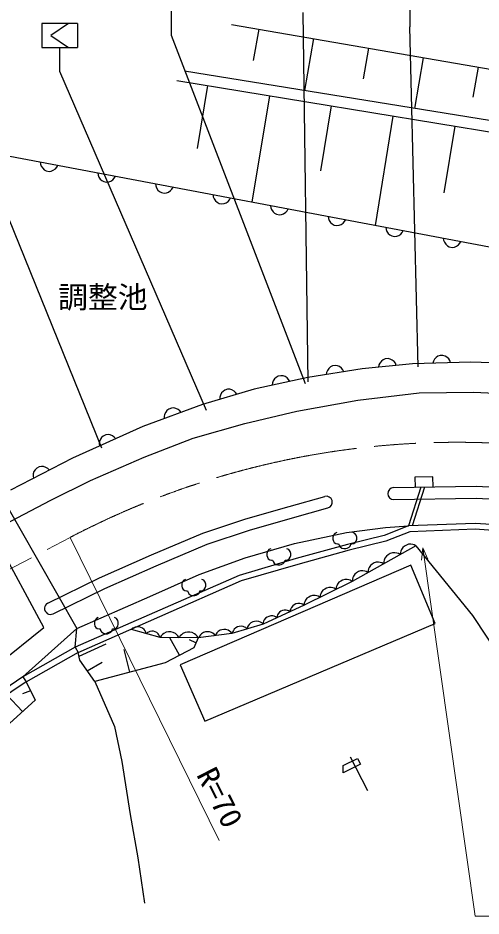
# Model space of a CAD drawing. Units: millimetres, scale not verified. Extents: x 40000 to 680000, y 20000 to 380000.
# Drawn here: x 349250 to 388075, y 263332 to 338600 of the extents above; entities that cross this region are included whole.
import ezdxf
from ezdxf.enums import TextEntityAlignment as Align

# ---------------------------------------------------------------- set-up
doc = ezdxf.new("R2010")
doc.units = ezdxf.units.MM
doc.header["$LTSCALE"] = 1000
doc.linetypes.add('CHAIN', pattern=[18.5, 12, -1.5, 3.5, -1.5])
for name, color, linetype, lineweight in [('M-BGD', 7, 'Continuous', 25), ('M-BGD-EXST', 7, 'Continuous', 25), ('M-BMK', 2, 'CHAIN', 13), ('M-STR-HTXT', 7, 'Continuous', 13), ('M-STR-STR1', 1, 'Continuous', 25), ('M-STR-STRC', 7, 'Continuous', 25)]:
    doc.layers.add(name, color=color, linetype=linetype, lineweight=lineweight)
doc.layers.add('M-BMK-HTXT', color=7, linetype='Continuous')
doc.styles.add('ＭＳ ゴシック', font='')
doc.styles.get('ＭＳ ゴシック').set_extended_font_data('MS Gothic')

msp = doc.modelspace()

# ---------------------------------------------------------------- linework, layer by layer
at = {"layer": 'M-BGD'}
for p, q in [((367140, 338064), (399320, 332477)), ((369438, 337665), (368979, 335022)), ((374035, 336867), (373279, 332513)), ((378632, 336069), (378184, 333487)), ((383230, 335271), (382492, 331020)), ((387827, 334472), (387389, 331953)), ((399027, 328340), (363203, 334145)), ((362558, 333352), (398829, 327397)), ((365148, 332926), (364283, 327652)), ((370330, 332076), (368866, 323157)), ((375512, 331225), (374620, 325797)), ((380693, 330374), (379187, 321199)), ((385875, 329524), (384958, 323942)), ((344617, 327752), (407373, 315922)), ((351121, 326526), (351147, 326338)), ((351147, 326338), (351207, 326174)), ((351207, 326174), (351327, 325998)), ((351327, 325998), (351458, 325882)), ((352211, 325832), (352387, 325951)), ((352387, 325951), (352503, 326082)), ((352503, 326082), (352595, 326248)), ((351458, 325882), (351623, 325790)), ((351623, 325790), (351859, 325745)), ((351859, 325745), (352047, 325771)), ((352047, 325771), (352211, 325832)), ((355948, 325616), (355974, 325428)), ((355974, 325428), (356035, 325264)), ((356035, 325264), (356154, 325088)), ((357214, 325041), (357330, 325172)), ((357330, 325172), (357422, 325338)), ((356154, 325088), (356285, 324972)), ((356285, 324972), (356451, 324880)), ((356451, 324880), (356687, 324835)), ((356687, 324835), (356875, 324861)), ((356875, 324861), (357039, 324922)), ((357039, 324922), (357214, 325041)), ((360776, 324706), (360801, 324518)), ((360801, 324518), (360862, 324354)), ((362157, 324262), (362250, 324428)), ((360862, 324354), (360982, 324178)), ((360982, 324178), (361112, 324062)), ((361112, 324062), (361278, 323970)), ((361278, 323970), (361514, 323925)), ((361514, 323925), (361702, 323951)), ((361702, 323951), (361866, 324012)), ((361866, 324012), (362041, 324131)), ((362041, 324131), (362157, 324262)), ((365603, 323796), (365629, 323608)), ((365629, 323608), (365689, 323444)), ((365689, 323444), (365809, 323268)), ((365809, 323268), (365940, 323152)), ((365940, 323152), (366106, 323060)), ((366106, 323060), (366341, 323015)), ((366341, 323015), (366529, 323041)), ((366529, 323041), (366693, 323102)), ((366693, 323102), (366869, 323221)), ((366869, 323221), (366985, 323352)), ((366985, 323352), (367077, 323518)), ((370430, 322886), (370456, 322698)), ((370456, 322698), (370517, 322534)), ((370517, 322534), (370636, 322358)), ((370636, 322358), (370767, 322242)), ((370767, 322242), (370933, 322150)), ((370933, 322150), (371169, 322105)), ((371357, 322131), (371521, 322192)), ((371521, 322192), (371696, 322311)), ((371696, 322311), (371812, 322442)), ((371812, 322442), (371905, 322608)), ((371169, 322105), (371357, 322131)), ((375258, 321976), (375283, 321788)), ((375283, 321788), (375344, 321623)), ((375344, 321623), (375464, 321448)), ((375464, 321448), (375594, 321332)), ((376348, 321282), (376523, 321401)), ((376523, 321401), (376640, 321532)), ((376640, 321532), (376732, 321698)), ((375594, 321332), (375760, 321240)), ((375760, 321240), (375996, 321195)), ((375996, 321195), (376184, 321221)), ((376184, 321221), (376348, 321282)), ((380085, 321066), (380111, 320878)), ((380111, 320878), (380171, 320713)), ((380171, 320713), (380291, 320538)), ((381467, 320622), (381559, 320788)), ((380291, 320538), (380422, 320422)), ((380422, 320422), (380588, 320330)), ((380588, 320330), (380823, 320285)), ((380823, 320285), (381011, 320311)), ((381011, 320311), (381176, 320372)), ((381176, 320372), (381351, 320491)), ((381351, 320491), (381467, 320622)), ((384913, 320156), (384938, 319968)), ((384938, 319968), (384999, 319803)), ((384999, 319803), (385118, 319628)), ((385118, 319628), (385249, 319512)), ((385249, 319512), (385415, 319420)), ((385415, 319420), (385651, 319375)), ((385651, 319375), (385839, 319401)), ((385839, 319401), (386003, 319462)), ((386003, 319462), (386178, 319581)), ((386178, 319581), (386294, 319712)), ((386294, 319712), (386387, 319878)), ((384312, 310155), (384166, 310001)), ((384459, 310249), (384312, 310155)), ((384637, 310314), (384459, 310249)), ((384877, 310321), (384637, 310314)), ((385059, 310266), (384877, 310321)), ((385211, 310180), (385059, 310266)), ((385366, 310035), (385211, 310180)), ((375614, 309436), (375446, 309348)), ((375851, 309474), (375614, 309436)), ((376038, 309443), (375851, 309474)), ((376201, 309379), (376038, 309443)), ((376373, 309254), (376201, 309379)), ((382326, 309618), (378121, 309203)), ((379519, 309522), (379477, 309337)), ((379594, 309680), (379519, 309522)), ((379728, 309844), (379594, 309680)), ((379869, 309948), (379728, 309844)), ((380042, 310026), (379869, 309948)), ((380281, 310049), (380042, 310026)), ((380466, 310007), (380281, 310049)), ((380624, 309932), (380466, 310007)), ((380788, 309798), (380624, 309932)), ((380892, 309658), (380788, 309798)), ((380970, 309484), (380892, 309658)), ((387224, 309757), (382326, 309618)), ((384080, 309848), (384025, 309667)), ((384166, 310001), (384080, 309848)), ((385460, 309887), (385366, 310035)), ((385525, 309709), (385460, 309887)), ((393186, 309526), (387224, 309757)), ((371288, 308619), (371054, 308568)), ((371477, 308599), (371288, 308619)), ((371643, 308542), (371477, 308599)), ((378121, 309203), (373546, 308463)), ((375123, 308900), (375093, 308713)), ((375188, 309063), (375123, 308900)), ((375312, 309235), (375188, 309063)), ((375446, 309348), (375312, 309235)), ((376486, 309121), (376373, 309254)), ((376574, 308953), (376486, 309121)), ((373546, 308463), (369063, 307493)), ((370592, 308008), (370571, 307819)), ((370648, 308174), (370592, 308008)), ((370763, 308352), (370648, 308174)), ((370891, 308472), (370763, 308352)), ((371054, 308568), (370891, 308472)), ((371821, 308427), (371643, 308542)), ((371941, 308300), (371821, 308427)), ((372037, 308137), (371941, 308300)), ((369063, 307493), (364719, 306199)), ((366323, 307177), (366222, 306991)), ((366441, 307306), (366323, 307177)), ((366596, 307415), (366441, 307306)), ((366826, 307484), (366596, 307415)), ((367016, 307478), (366826, 307484)), ((367185, 307434), (367016, 307478)), ((367372, 307333), (367185, 307434)), ((367501, 307215), (367372, 307333)), ((367610, 307060), (367501, 307215)), ((377731, 306565), (382892, 307182)), ((382892, 307182), (387472, 307234)), ((387472, 307234), (393442, 306925)), ((366178, 306821), (366172, 306632)), ((366222, 306991), (366178, 306821)), ((372636, 305638), (377731, 306565)), ((364719, 306199), (359728, 304350)), ((361744, 305705), (361635, 305568)), ((361892, 305824), (361744, 305705)), ((362117, 305907), (361892, 305824)), ((362307, 305913), (362117, 305907)), ((362479, 305881), (362307, 305913)), ((362672, 305792), (362479, 305881)), ((362808, 305683), (362672, 305792)), ((362927, 305535), (362808, 305683)), ((368262, 304609), (372636, 305638)), ((361546, 305376), (361514, 305204)), ((361514, 305204), (361520, 305014)), ((361635, 305568), (361546, 305376)), ((359728, 304350), (353813, 301716)), ((363939, 303374), (368262, 304609)), ((356265, 303432), (356164, 303289)), ((356405, 303560), (356265, 303432)), ((356624, 303658), (356405, 303560)), ((356813, 303676), (356624, 303658)), ((356987, 303655), (356813, 303676)), ((357185, 303579), (356987, 303655)), ((357328, 303478), (357185, 303579)), ((357456, 303338), (357328, 303478)), ((359822, 301779), (363939, 303374)), ((356088, 303091), (356067, 302917)), ((356067, 302917), (356086, 302728)), ((356164, 303289), (356088, 303091)), ((353813, 301716), (348619, 299017)), ((355345, 299823), (359822, 301779)), ((350532, 300383), (350521, 300208)), ((350595, 300585), (350532, 300383)), ((350687, 300734), (350595, 300585)), ((350819, 300870), (350687, 300734)), ((351032, 300981), (350819, 300870)), ((351219, 301011), (351032, 300981)), ((351394, 301000), (351219, 301011)), ((351596, 300936), (351394, 301000)), ((351745, 300845), (351596, 300936)), ((351882, 300712), (351745, 300845)), ((350521, 300208), (350551, 300021)), ((352000, 298176), (355345, 299823)), ((384032, 300133), (382537, 300107)), ((382537, 300107), (382551, 299270)), ((384047, 299296), (384032, 300133)), ((380744, 299239), (387673, 299358)), ((383016, 299278), (381990, 296028)), ((383332, 299284), (382309, 296040)), ((382551, 299270), (384047, 299296)), ((387673, 299358), (394204, 299002)), ((317932, 280319), (352000, 298176)), ((371990, 297668), (374972, 298494)), ((380761, 298239), (387654, 298358)), ((387654, 298358), (394150, 298003)), ((368359, 296626), (371990, 297668)), ((372258, 296704), (375240, 297531)), ((364760, 295426), (368359, 296626)), ((368656, 295671), (372258, 296704)), ((376793, 295487), (380054, 295895)), ((381990, 296028), (379946, 295221)), ((380054, 295895), (381990, 296028)), ((387585, 296243), (381990, 296028)), ((391351, 295974), (387585, 296243)), ((360444, 293610), (364760, 295426)), ((365113, 294490), (368656, 295671)), ((372426, 294556), (376793, 295487)), ((375693, 295243), (375653, 295083)), ((375653, 295083), (375653, 294923)), ((375813, 295403), (375693, 295243)), ((375973, 295483), (375813, 295403)), ((379946, 295221), (376880, 294468)), ((377493, 295403), (377333, 295483)), ((377613, 295243), (377493, 295403)), ((377653, 295083), (377613, 295243)), ((377653, 294923), (377653, 295083)), ((382095, 295531), (380098, 294743)), ((387577, 295742), (382095, 295531)), ((391316, 295475), (387577, 295742)), ((360831, 292689), (365113, 294490)), ((368292, 293362), (372426, 294556)), ((376880, 294468), (372576, 293284)), ((375653, 294923), (375693, 294763)), ((375693, 294763), (375773, 294643)), ((375773, 294643), (375893, 294563)), ((375893, 294563), (376053, 294523)), ((376053, 294523), (376133, 294523)), ((376133, 294523), (376173, 294403)), ((376173, 294403), (376253, 294283)), ((380098, 294743), (377006, 293984)), ((377013, 294243), (377093, 294323)), ((377093, 294323), (377133, 294403)), ((377133, 294403), (377173, 294523)), ((377173, 294523), (377253, 294523)), ((377253, 294523), (377413, 294563)), ((382616, 294352), (377259, 291383)), ((377413, 294563), (377533, 294643)), ((377533, 294643), (377613, 294763)), ((377613, 294763), (377653, 294923)), ((381663, 294338), (381520, 294225)), ((381820, 294426), (381663, 294338)), ((381992, 294487), (381820, 294426)), ((382193, 294495), (381992, 294487)), ((382342, 294475), (382193, 294495)), ((382464, 294440), (382342, 294475)), ((382616, 294352), (382464, 294440)), ((382616, 294352), (387354, 288512)), ((356098, 291676), (360444, 293610)), ((370160, 293879), (370120, 293719)), ((370120, 293719), (370120, 293559)), ((370120, 293559), (370160, 293399)), ((370280, 294039), (370160, 293879)), ((370440, 294119), (370280, 294039)), ((371960, 294039), (371800, 294119)), ((372080, 293879), (371960, 294039)), ((372120, 293719), (372080, 293879)), ((372080, 293399), (372120, 293559)), ((372120, 293559), (372120, 293719)), ((377006, 293984), (372716, 292804)), ((376253, 294283), (376413, 294163)), ((376413, 294163), (376573, 294123)), ((376573, 294123), (376733, 294123)), ((376733, 294123), (376853, 294163)), ((376853, 294163), (377013, 294243)), ((380287, 293610), (380135, 293489)), ((380455, 293703), (380287, 293610)), ((380639, 293768), (380455, 293703)), ((380853, 293777), (380639, 293768)), ((381012, 293756), (380853, 293777)), ((381142, 293718), (381012, 293756)), ((381304, 293625), (381142, 293718)), ((381310, 293800), (381304, 293625)), ((381345, 293922), (381310, 293800)), ((381406, 294059), (381345, 293922)), ((381520, 294225), (381406, 294059)), ((364449, 291965), (368292, 293362)), ((372576, 293284), (367788, 291885)), ((372716, 292804), (367959, 291414)), ((370160, 293399), (370240, 293279)), ((370240, 293279), (370360, 293199)), ((370360, 293199), (370520, 293159)), ((370520, 293159), (370600, 293159)), ((370600, 293159), (370640, 293039)), ((370640, 293039), (370720, 292919)), ((370720, 292919), (370880, 292799)), ((370880, 292799), (371040, 292759)), ((371200, 292759), (371320, 292799)), ((371320, 292799), (371480, 292879)), ((371480, 292879), (371560, 292959)), ((371560, 292959), (371600, 293039)), ((371600, 293039), (371640, 293159)), ((371640, 293159), (371720, 293159)), ((371720, 293159), (371880, 293199)), ((371880, 293199), (372000, 293279)), ((372000, 293279), (372080, 293399)), ((378951, 292835), (378809, 292722)), ((379109, 292923), (378951, 292835)), ((379281, 292984), (379109, 292923)), ((379482, 292992), (379281, 292984)), ((379631, 292972), (379482, 292992)), ((379753, 292937), (379631, 292972)), ((379904, 292849), (379753, 292937)), ((379911, 293036), (379904, 292849)), ((379948, 293166), (379911, 293036)), ((380014, 293312), (379948, 293166)), ((380135, 293489), (380014, 293312)), ((356521, 290770), (360831, 292689)), ((382190, 292741), (362859, 284386)), ((371040, 292759), (371200, 292759)), ((377640, 292108), (377497, 291995)), ((377797, 292195), (377640, 292108)), ((377969, 292256), (377797, 292195)), ((378170, 292265), (377969, 292256)), ((378319, 292244), (378170, 292265)), ((378441, 292209), (378319, 292244)), ((378592, 292122), (378441, 292209)), ((378598, 292297), (378592, 292122)), ((378633, 292419), (378598, 292297)), ((378695, 292556), (378633, 292419)), ((378809, 292722), (378695, 292556)), ((384236, 287843), (382190, 292741)), ((351761, 289563), (356098, 291676)), ((367788, 291885), (354056, 285860)), ((367959, 291414), (354257, 285402)), ((360315, 290102), (364449, 291965)), ((363029, 291308), (362989, 291148)), ((363149, 291468), (363029, 291308)), ((363309, 291548), (363149, 291468)), ((364829, 291468), (364669, 291548)), ((364949, 291308), (364829, 291468)), ((364989, 291148), (364949, 291308)), ((377259, 291383), (373241, 289374)), ((376159, 291302), (376038, 291141)), ((376306, 291409), (376159, 291302)), ((376467, 291490), (376306, 291409)), ((376642, 291544), (376467, 291490)), ((376843, 291544), (376642, 291544)), ((376991, 291517), (376843, 291544)), ((377111, 291476), (376991, 291517)), ((377259, 291383), (377111, 291476)), ((377286, 291569), (377281, 291395)), ((377322, 291692), (377286, 291569)), ((377383, 291829), (377322, 291692)), ((377497, 291995), (377383, 291829)), ((352199, 288664), (356521, 290770)), ((362989, 291148), (362989, 290988)), ((362989, 290988), (363029, 290828)), ((363029, 290828), (363109, 290708)), ((363109, 290708), (363229, 290628)), ((363229, 290628), (363389, 290588)), ((363389, 290588), (363469, 290588)), ((363469, 290588), (363509, 290468)), ((364469, 290468), (364509, 290588)), ((364509, 290588), (364589, 290588)), ((364589, 290588), (364749, 290628)), ((364749, 290628), (364869, 290708)), ((364869, 290708), (364949, 290828)), ((364949, 290828), (364989, 290988)), ((364989, 290988), (364989, 291148)), ((374817, 290631), (374696, 290470)), ((374965, 290739), (374817, 290631)), ((375126, 290819), (374965, 290739)), ((375300, 290873), (375126, 290819)), ((375501, 290873), (375300, 290873)), ((375649, 290846), (375501, 290873)), ((375770, 290806), (375649, 290846)), ((375917, 290712), (375770, 290806)), ((375931, 290886), (375917, 290712)), ((375971, 291007), (375931, 290886)), ((376038, 291141), (375971, 291007)), ((354177, 287420), (360315, 290102)), ((363509, 290468), (363589, 290348)), ((363589, 290348), (363749, 290228)), ((363749, 290228), (363909, 290188)), ((363909, 290188), (364069, 290188)), ((364069, 290188), (364189, 290228)), ((364189, 290228), (364349, 290308)), ((364349, 290308), (364429, 290388)), ((364429, 290388), (364469, 290468)), ((373355, 289799), (373288, 289665)), ((373475, 289960), (373355, 289799)), ((373623, 290068), (373475, 289960)), ((373784, 290148), (373623, 290068)), ((373958, 290202), (373784, 290148)), ((374160, 290202), (373958, 290202)), ((374307, 290175), (374160, 290202)), ((374428, 290135), (374307, 290175)), ((374576, 290041), (374428, 290135)), ((374589, 290215), (374576, 290041)), ((374629, 290336), (374589, 290215)), ((374696, 290470), (374629, 290336)), ((373241, 289374), (369806, 287802)), ((372115, 289087), (372076, 288983)), ((372177, 289201), (372115, 289087)), ((372286, 289337), (372177, 289201)), ((372417, 289425), (372286, 289337)), ((372559, 289490), (372417, 289425)), ((372712, 289532), (372559, 289490)), ((372886, 289526), (372712, 289532)), ((373013, 289498), (372886, 289526)), ((373116, 289460), (373013, 289498)), ((373241, 289374), (373116, 289460)), ((373247, 289544), (373234, 289370)), ((373288, 289665), (373247, 289544)), ((355984, 288353), (355824, 288273)), ((357504, 288273), (357344, 288353)), ((370013, 288297), (369903, 288161)), ((370144, 288385), (370013, 288297)), ((370286, 288450), (370144, 288385)), ((370438, 288491), (370286, 288450)), ((370613, 288485), (370438, 288491)), ((370740, 288458), (370613, 288485)), ((370843, 288419), (370740, 288458)), ((370968, 288333), (370843, 288419)), ((370984, 288473), (370968, 288333)), ((371019, 288568), (370984, 288473)), ((371076, 288673), (371019, 288568)), ((371177, 288799), (371076, 288673)), ((371298, 288881), (371177, 288799)), ((371429, 288940), (371298, 288881)), ((371570, 288979), (371429, 288940)), ((371731, 288973), (371570, 288979)), ((371848, 288947), (371731, 288973)), ((371944, 288912), (371848, 288947)), ((372059, 288833), (371944, 288912)), ((372076, 288983), (372059, 288833)), ((387354, 288512), (390523, 283730)), ((345000, 282368), (351433, 287528)), ((355704, 288113), (355664, 287953)), ((355664, 287953), (355664, 287793)), ((355664, 287793), (355704, 287633)), ((355824, 288273), (355704, 288113)), ((355704, 287633), (355784, 287513)), ((357624, 288113), (357504, 288273)), ((357544, 287513), (357624, 287633)), ((357664, 287953), (357624, 288113)), ((357624, 287633), (357664, 287793)), ((357664, 287793), (357664, 287953)), ((359080, 287547), (358959, 287500)), ((359251, 287580), (359080, 287547)), ((359409, 287562), (359251, 287580)), ((359559, 287520), (359409, 287562)), ((364916, 279666), (384236, 287843)), ((369806, 287802), (367186, 287016)), ((367656, 287564), (367514, 287494)), ((367805, 287609), (367656, 287564)), ((367962, 287629), (367805, 287609)), ((368134, 287599), (367962, 287629)), ((368256, 287554), (368134, 287599)), ((368353, 287501), (368256, 287554)), ((368505, 287558), (368465, 287399)), ((368562, 287662), (368505, 287558)), ((368645, 287775), (368562, 287662)), ((368782, 287904), (368645, 287775)), ((368934, 287979), (368782, 287904)), ((369095, 288027), (368934, 287979)), ((369264, 288048), (369095, 288027)), ((369449, 288016), (369264, 288048)), ((369581, 287968), (369449, 288016)), ((369685, 287912), (369581, 287968)), ((369806, 287802), (369685, 287912)), ((369803, 287943), (369786, 287792)), ((369841, 288047), (369803, 287943)), ((369903, 288161), (369841, 288047)), ((354177, 287420), (349664, 283373)), ((354056, 285860), (354177, 287420)), ((355784, 287513), (355904, 287433)), ((355904, 287433), (356064, 287393)), ((356064, 287393), (356144, 287393)), ((356144, 287393), (356184, 287273)), ((356184, 287273), (356264, 287153)), ((356264, 287153), (356424, 287033)), ((356424, 287033), (356584, 286993)), ((356584, 286993), (356744, 286993)), ((356744, 286993), (356864, 287033)), ((356864, 287033), (357024, 287113)), ((357024, 287113), (357104, 287193)), ((357104, 287193), (357144, 287273)), ((357144, 287273), (357184, 287393)), ((357184, 287393), (357264, 287393)), ((357264, 287393), (357424, 287433)), ((357424, 287433), (357544, 287513)), ((358863, 287446), (358752, 287341)), ((361160, 286666), (358772, 287336)), ((358959, 287500), (358863, 287446)), ((359702, 287453), (359559, 287520)), ((359831, 287336), (359702, 287453)), ((359910, 287233), (359831, 287336)), ((359964, 287137), (359910, 287233)), ((360004, 286990), (359964, 287137)), ((360106, 287086), (360004, 286990)), ((360195, 287136), (360106, 287086)), ((360307, 287180), (360195, 287136)), ((360465, 287210), (360307, 287180)), ((360610, 287194), (360465, 287210)), ((360748, 287156), (360610, 287194)), ((360881, 287094), (360748, 287156)), ((361000, 286985), (360881, 287094)), ((361073, 286890), (361000, 286985)), ((361123, 286801), (361073, 286890)), ((361160, 286666), (361123, 286801)), ((361260, 286825), (361162, 286666)), ((361356, 286921), (361260, 286825)), ((361485, 287015), (361356, 286921)), ((361678, 287110), (361485, 287015)), ((361870, 287140), (361678, 287110)), ((362062, 287138), (361870, 287140)), ((362254, 287104), (362062, 287138)), ((362445, 287007), (362254, 287104)), ((362572, 286909), (362445, 287007)), ((362667, 286813), (362572, 286909)), ((362762, 286652), (362667, 286813)), ((362859, 286811), (362762, 286652)), ((362956, 286906), (362859, 286811)), ((363085, 287001), (362956, 286906)), ((363278, 287095), (363085, 287001)), ((363470, 287125), (363278, 287095)), ((363662, 287124), (363470, 287125)), ((363854, 287090), (363662, 287124)), ((364045, 286992), (363854, 287090)), ((364172, 286895), (364045, 286992)), ((364267, 286798), (364172, 286895)), ((364362, 286637), (364267, 286798)), ((367186, 287016), (364362, 286637)), ((364475, 286794), (364411, 286644)), ((364547, 286888), (364475, 286794)), ((364647, 286986), (364547, 286888)), ((364803, 287092), (364647, 286986)), ((364965, 287142), (364803, 287092)), ((365132, 287164), (364965, 287142)), ((365302, 287159), (365132, 287164)), ((365480, 287098), (365302, 287159)), ((365602, 287029), (365480, 287098)), ((365696, 286957), (365602, 287029)), ((365798, 286830), (365696, 286957)), ((365863, 286980), (365798, 286830)), ((365935, 287074), (365863, 286980)), ((366035, 287172), (365935, 287074)), ((366190, 287278), (366035, 287172)), ((366353, 287328), (366190, 287278)), ((366520, 287350), (366353, 287328)), ((366690, 287345), (366520, 287350)), ((366867, 287284), (366690, 287345)), ((366990, 287215), (366867, 287284)), ((367084, 287143), (366990, 287215)), ((367186, 287016), (367084, 287143)), ((367257, 287173), (367220, 287026)), ((367310, 287270), (367257, 287173)), ((367387, 287374), (367310, 287270)), ((367514, 287494), (367387, 287374)), ((368465, 287399), (368353, 287501)), ((354369, 285099), (356647, 286142)), ((364362, 286637), (361160, 286666)), ((362790, 285182), (361997, 286659)), ((364173, 286230), (363633, 286480)), ((364362, 286637), (363983, 285822)), ((354056, 285860), (349664, 283373)), ((354303, 285425), (349910, 282938)), ((354056, 285860), (354303, 285425)), ((354435, 284774), (354303, 285425)), ((358641, 283770), (358147, 285664)), ((363983, 285822), (361596, 284541)), ((355686, 282998), (354435, 284774)), ((355060, 283886), (356298, 284599)), ((361596, 284541), (355686, 282998)), ((362859, 284386), (364916, 279666)), ((349664, 283373), (346003, 280921)), ((349664, 283373), (349942, 282958)), ((349942, 282958), (346260, 280491)), ((349942, 282958), (350679, 281436)), ((355686, 282998), (357351, 279206)), ((349618, 280467), (348330, 281878)), ((350311, 282197), (349618, 281943)), ((350679, 281436), (348557, 279498)), ((357351, 279206), (357946, 276292)), ((357946, 276292), (358660, 271832)), ((376515, 275948), (377715, 276548)), ((377115, 276668), (378555, 273848)), ((377715, 276548), (377955, 276068)), ((377955, 276068), (376515, 275348)), ((376515, 275348), (376515, 275948)), ((358660, 271832), (359314, 268204)), ((359314, 268204), (359849, 264398))]:
    msp.add_line(p, q, dxfattribs=at)
for centre, start, end in [((380752, 298739), 90.98151, 270.98149), ((375106, 298013), 285.49487, 105.49484), ((351980, 289114), 115.97241, 295.97243)]:
    msp.add_arc(centre, 500, start, end, dxfattribs=at)
at = {"layer": 'M-BGD-EXST'}
for p, q in [((382095, 339856), (382095, 337856)), ((362095, 339163), (362095, 337163)), ((354243, 338133), (351243, 338133)), ((351243, 338133), (351243, 336133)), ((353493, 338133), (351993, 337133)), ((354243, 338133), (354243, 336133)), ((382816, 309365), (382095, 337856)), ((351993, 337133), (353493, 336133)), ((362095, 337163), (373332, 307957)), ((351243, 336133), (354243, 336133)), ((352743, 336133), (352743, 334133)), ((352743, 334133), (365034, 305734)), ((356291, 302548), (344345, 331968))]:
    msp.add_line(p, q, dxfattribs=at)
at = {"layer": 'M-BMK'}
msp.add_line((318949, 276849), (353632, 295071), dxfattribs=at)
msp.add_arc((386062, 233037), 70000, 81.77051, 117.59903, dxfattribs=at)
at = {"layer": 'M-STR-HTXT'}
for p, q in [((353632, 295071), (366133, 269651)), ((383069, 293152), (383205, 294182)), ((383205, 294182), (383623, 293231)), ((383205, 294182), (387588, 263332)), ((387588, 263332), (407605, 263332))]:
    msp.add_line(p, q, dxfattribs=at)
at = {"layer": 'M-STR-STR1'}
for p, q in [((347824, 298604), (354177, 287420)), ((351433, 287528), (345948, 297629))]:
    msp.add_line(p, q, dxfattribs=at)
at = {"layer": 'M-STR-STRC'}
msp.add_line((373137, 339067), (373541, 308105), dxfattribs=at)

# ---------------------------------------------------------------- texts
at = {"layer": 'M-BMK-HTXT', "style": 'ＭＳ ゴシック'}
msp.add_text('調整池', height=1833, dxfattribs=at).set_placement((352617, 313736), align=Align.BOTTOM_LEFT)
at = {"layer": 'M-STR-HTXT', "style": 'ＭＳ ゴシック', "width": 1.05}
msp.add_text('R=70', height=1833, rotation=297.2, dxfattribs=at).set_placement((363682, 274931), align=Align.BOTTOM_LEFT)

doc.saveas('drawing.dxf')
